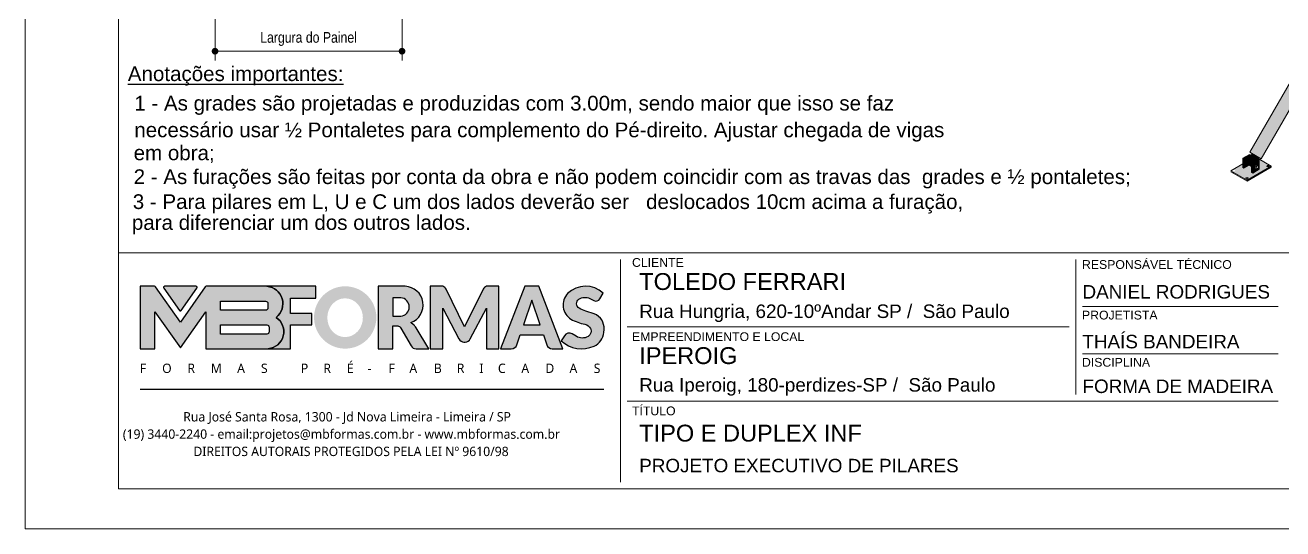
# Model space of a CAD drawing. Extents: x -23436 to 4767, y -3862 to 10024.
# Drawn here: x -15921 to -14980, y 7532 to 7909 of the extents above; entities that cross this region are included whole.
import ezdxf

# ---------------------------------------------------------------- set-up
doc = ezdxf.new("R2010")
doc.units = 0
doc.header["$PDMODE"] = 2
doc.header["$PDSIZE"] = 10
doc.layers.get('0').update_dxf_attribs({"lineweight": 13})
doc.layers.get('Defpoints').update_dxf_attribs({"lineweight": 13})
for name, color, linetype in [('3D.', 254, 'Continuous'), ('MB Folha', 7, 'Continuous'), ('MB Logo', 254, 'Continuous')]:
    doc.layers.add(name, color=color, linetype=linetype)
doc.layers.add('Escora de Viga', color=250, linetype='Continuous', lineweight=20)
doc.layers.add('FOLHA MB', color=7, linetype='Continuous', lineweight=13)
doc.styles.add('ARIAL', font='arial.ttf', dxfattribs={"oblique": 15, "height": 25})
doc.styles.add('MB_C01', font='arial.ttf', dxfattribs={"height": 1.3})
doc.styles.add('MB_C02', font='arial.ttf', dxfattribs={"height": 2})
doc.styles.add('MB_C03', font='arial.ttf', dxfattribs={"height": 2.5})
doc.styles.add('MtXpl_Lucida_Sans_Un', font='l_10646.ttf')
doc.styles.add('texto', font='ARIALN.TTF')
doc.dimstyles.new('2x', dxfattribs={"dimtxt": 8, "dimasz": 5, "dimexe": 7, "dimexo": 5, "dimgap": 4, "dimtad": 1, "dimdec": 1, "dimlfac": 0.5, "dimdsep": 46, "dimtxsty": 'Standard', "dimblk": 'DOT', "dimcen": 0.09, "dimclrd": 150, "dimclre": 150, "dimclrt": 2, "dimadec": 0, "dimazin": 2, "dimtfac": 1, "dimtdec": 1, "dimtmove": 0, "dimatfit": 3, "dimldrblk": 'DOT', "dimfxl": 0, "dimtolj": 1, "dimtzin": 0, "dimlwd": 9, "dimlwe": 9, "dimarcsym": 0})

# ---------------------------------------------------------------- blocks, each defined once
blk = doc.blocks.new('MB-NOVO')
at = {"layer": 'MB Logo', "linetype": 'Continuous'}
h = blk.add_hatch(color=256, dxfattribs=at)
h.dxf.hatch_style = 1
h.set_gradient(color1=(242, 132, 69), color2=(247, 180, 141), rotation=90, tint=1)
h.paths.add_polyline_path([(-18529.6, 10980.8), (-18475.7, 10980.8, 0.706757), (-18468.7, 11008, 0.681802), (-18476.7, 11034.9), (-18529.4, 11034.9, 0.243712), (-18530.2, 11034.5), (-18551.7, 11003.9), (-18573.3, 11034.5, 0.243712), (-18574.1, 11034.9), (-18586.5, 11034.9), (-18586.5, 10980.8), (-18573.9, 10980.8), (-18573.9, 11012.9), (-18551.7, 10981.5), (-18529.6, 11012.9)])
h.paths.add_polyline_path([(-18516.8, 11014.1), (-18516.8, 11022), (-18477.8, 11022, -0.414214), (-18475.8, 11020), (-18475.8, 11016.1, -0.414214), (-18477.8, 11014.1)], flags=16)
h.paths.add_polyline_path([(-18516.8, 11001.4), (-18476.8, 11001.4, -0.414214), (-18474.8, 10999.4), (-18474.8, 10995.5, -0.414214), (-18476.8, 10993.5), (-18516.8, 10993.5)], flags=16)
at = {"layer": 'MB Logo', "true_color": 0x262626}
h = blk.add_hatch(color=250, dxfattribs=at)
h.dxf.hatch_style = 1
h.paths.add_polyline_path([(-18537.3, 11033.3, 0.60809), (-18538.1, 11034.9), (-18565.3, 11034.9, 0.60809), (-18566.1, 11033.3), (-18552.5, 11014, 0.518202), (-18550.9, 11014)])
h = blk.add_hatch(color=250, dxfattribs=at)
h.dxf.hatch_style = 1
h.paths.add_polyline_path([(-18456.2, 11011.3), (-18456.2, 11024.6), (-18434.2, 11024.6), (-18434.2, 11034.9), (-18476.7, 11034.9, -0.681802), (-18468.7, 11008, -0.706757), (-18475.7, 10980.8), (-18456.2, 10980.8), (-18456.2, 11001.4), (-18437.8, 11001.4), (-18437.8, 11011.3)])
h = blk.add_hatch(color=250, dxfattribs=at)
h.dxf.hatch_style = 1
h.paths.add_polyline_path([(-18435.9, 11007.9, 1), (-18381.9, 11007.9, 1)])
edge = h.paths.add_edge_path(flags=16)
edge.add_ellipse((-18409, 11007.7), major_axis=(0, 16.8), ratio=0.916255, start_angle=0, end_angle=360)
h = blk.add_hatch(color=250, dxfattribs=at)
h.dxf.hatch_style = 1
h.paths.add_polyline_path([(-18357, 11034.9), (-18380.2, 11034.9), (-18380.2, 10980.8), (-18367.6, 10980.8), (-18367.6, 11000.7), (-18363.4, 11000.7, -0.195765), (-18360.9, 10998.9), (-18351.8, 10983.2, 0.261385), (-18347.5, 10980.8), (-18336.4, 10980.8), (-18347.5, 10999, 0.082429), (-18349.6, 11001.5), (-18351.9, 11003.4, 0.81838)])
h.paths.add_polyline_path([(-18360.8, 11009), (-18367.6, 11009), (-18367.6, 11025), (-18360.8, 11025, -0.92578)], flags=16)
h = blk.add_hatch(color=250, dxfattribs=at)
h.dxf.hatch_style = 1
h.paths.add_polyline_path([(-18286.6, 11015.9), (-18286.6, 10980.8), (-18275.8, 10980.8), (-18275.8, 11034.9), (-18286.6, 11034.9, 0.216647), (-18289.4, 11032.4), (-18305.5, 10999.8), (-18321.6, 11032.7, 0.199908), (-18324.3, 11034.9), (-18335.2, 11034.9), (-18335.2, 10980.8), (-18324.3, 10980.8), (-18324.3, 11015.9), (-18310.4, 10989.3, 0.279644), (-18306, 10986.6, 0.340986), (-18300.5, 10989.3)])
h = blk.add_hatch(color=250, dxfattribs=at)
h.dxf.hatch_style = 1
h.paths.add_polyline_path([(-18274.4, 10980.8), (-18265, 10980.8, 0.322517), (-18260.2, 10984.3), (-18257.3, 10993), (-18237.2, 10993), (-18234.3, 10984.3, 0.322517), (-18229.5, 10980.8), (-18220.3, 10980.8), (-18241.2, 11034.9), (-18253.4, 11034.9)])
h.paths.add_polyline_path([(-18254.4, 11001.6), (-18247.3, 11023), (-18240.1, 11001.6)], flags=16)
h = blk.add_hatch(color=250, dxfattribs=at)
h.dxf.hatch_style = 1
h.paths.add_polyline_path([(-18206, 11024, -0.247671), (-18196.9, 11024.3), (-18193.5, 11022.5, 0.40799), (-18188.2, 11024.1), (-18185.4, 11029.1, 0.392837), (-18216.2, 11028.7, 0.467779), (-18213.3, 11006.3, 0.077523), (-18201.2, 11002.1, -0.214206), (-18196.1, 10997.9, -0.284295), (-18198.2, 10991.4, -0.26924), (-18208.8, 10991.6), (-18212.2, 10993.6, 0.407727), (-18219, 10992.1), (-18221.8, 10987.7, 0.296878), (-18193.2, 10983.1, 0.272251), (-18184.9, 10995.3), (-18184.6, 10997.9, 0.348906), (-18193.7, 11011.2), (-18200.4, 11013.5, -0.045018), (-18205.8, 11015.7, -0.618284)])
at = {"layer": 'MB Logo', "linetype": 'Continuous'}
blk.add_line((-18586.5, 10945.9), (-18184.8, 10945.9), dxfattribs=at)
at = {"layer": 'MB Logo', "color": 23, "linetype": 'Continuous', "true_color": 0xf28445}
for points in [[(-18573.3, 11034.5, 0.243712), (-18574.1, 11034.9), (-18586.5, 11034.9), (-18586.5, 10980.8), (-18573.9, 10980.8), (-18573.9, 11012.9), (-18551.7, 10981.5), (-18529.6, 11012.9), (-18529.6, 10980.8), (-18475.7, 10980.8, 0.706757), (-18468.7, 11008, 0.681802), (-18476.7, 11034.9), (-18529.4, 11034.9, 0.243712), (-18530.2, 11034.5), (-18551.7, 11003.9)], [(-18516.8, 11022), (-18477.8, 11022, -0.414214), (-18475.8, 11020), (-18475.8, 11016.1, -0.414214), (-18477.8, 11014.1), (-18516.8, 11014.1)], [(-18516.8, 11001.4), (-18476.8, 11001.4, -0.414214), (-18474.8, 10999.4), (-18474.8, 10995.5, -0.414214), (-18476.8, 10993.5), (-18516.8, 10993.5)]]:
    blk.add_lwpolyline(points, format="xyb", close=True, dxfattribs=at)
at = {"layer": 'MB Logo', "color": 250, "true_color": 0x262626}
for points in [[(-18537.3, 11033.3, 0.60809), (-18538.1, 11034.9), (-18565.3, 11034.9, 0.60809), (-18566.1, 11033.3), (-18552.5, 11014, 0.518202), (-18550.9, 11014)], [(-18437.8, 11011.3), (-18456.2, 11011.3), (-18456.2, 11024.6), (-18434.2, 11024.6), (-18434.2, 11034.9), (-18476.7, 11034.9, -0.681802), (-18468.7, 11008, -0.706757), (-18475.7, 10980.8), (-18456.2, 10980.8), (-18456.2, 11001.4), (-18437.8, 11001.4)], [(-18347.5, 10980.8), (-18336.4, 10980.8), (-18347.5, 10999, 0.082429), (-18349.6, 11001.5), (-18351.9, 11003.4, 0.81838), (-18357, 11034.9), (-18380.2, 11034.9), (-18380.2, 10980.8), (-18367.6, 10980.8), (-18367.6, 11000.7), (-18363.4, 11000.7, -0.209789), (-18360.8, 10998.7), (-18351.8, 10983.2, 0.261385)], [(-18286.6, 11015.9), (-18286.6, 10980.8), (-18275.8, 10980.8), (-18275.8, 11034.9), (-18286.6, 11034.9, 0.216647), (-18289.4, 11032.4), (-18305.5, 10999.8), (-18321.5, 11032.4, 0.216647), (-18324.3, 11034.9), (-18335.2, 11034.9), (-18335.2, 10980.8), (-18324.3, 10980.8), (-18324.3, 11015.9), (-18310.4, 10989.3, 0.279644), (-18306, 10986.6), (-18304.9, 10986.6, 0.279644), (-18300.5, 10989.3)], [(-18265, 10980.8, 0.322517), (-18260.2, 10984.3), (-18257.3, 10993), (-18237.2, 10993), (-18234.3, 10984.3, 0.322517), (-18229.5, 10980.8), (-18220.3, 10980.8), (-18241.2, 11034.9), (-18253.4, 11034.9), (-18274.4, 10980.8)], [(-18206.2, 11015.9, -0.549626), (-18206.4, 11023.8, -0.258723), (-18196.9, 11024.3), (-18193.5, 11022.5, 0.40799), (-18188.2, 11024.1), (-18185.4, 11029.1, 0.392837), (-18216.2, 11028.7, 0.467779), (-18213.3, 11006.3, 0.077523), (-18201.2, 11002.1, -0.203897), (-18196.3, 10998.2), (-18196.1, 10997.8, -0.267611), (-18198, 10991.6), (-18198.5, 10991.3, -0.261145), (-18208.8, 10991.6), (-18212.2, 10993.6, 0.407727), (-18219, 10992.1), (-18221.8, 10987.7, 0.296878), (-18193.2, 10983.1, 0.265963), (-18184.9, 10994.9), (-18184.7, 10997.6, 0.340466), (-18193.1, 11011), (-18200.4, 11013.5, -0.049298)], [(-18367.6, 11009), (-18360.8, 11009, 0.92578), (-18360.8, 11025), (-18367.6, 11025)]]:
    blk.add_lwpolyline(points, format="xyb", close=True, dxfattribs=at)
blk.add_lwpolyline([(-18247.3, 11023), (-18254.4, 11001.6), (-18240.1, 11001.6)], close=True, dxfattribs=at)
at = {"layer": 'MB Logo', "color": 250, "true_color": 0x262626, "style": 'MtXpl_Lucida_Sans_Un'}
for s, height, p in [('F', 8.12, (-18586.8, 10959.8)), ('O', 8.12, (-18567.5, 10959.8)), ('R', 8.12, (-18545.6, 10959.8)), ('M', 8.12, (-18525.4, 10959.8)), ('A', 8.12, (-18502.5, 10959.8)), ('S', 8.12, (-18481.9, 10959.8)), ('P', 8.12, (-18447.3, 10959.8)), ('R', 8.12, (-18427.8, 10959.8)), ('É', 8.12, (-18407.5, 10959.8)), ('-', 8.12, (-18389.6, 10959.8)), ('F', 8.12, (-18371.4, 10959.8)), ('A', 8.12, (-18353.3, 10959.8)), ('B', 8.12, (-18332.1, 10959.8)), ('R', 8.12, (-18312.2, 10959.8)), ('I', 8.12, (-18292.7, 10959.8)), ('C', 8.12, (-18276.6, 10959.8)), ('A', 8.12, (-18256.3, 10959.8)), ('D', 8.12, (-18235.5, 10959.8)), ('A', 8.12, (-18214.6, 10959.8)), ('S', 8.12, (-18193.6, 10959.8)), ('DIREITOS AUTORAIS PROTEGIDOS PELA LEI Nº 9610/98', 8.122, (-18540.4, 10887.8))]:
    blk.add_text(s, height=height, dxfattribs=at).set_placement(p)
at = {"layer": 'MB Logo', "style": 'MtXpl_Lucida_Sans_Un'}
for s, p in [('Rua José Santa Rosa, 1300 - Jd Nova Limeira - Limeira / SP', (-18549.2, 10917.8)), ('(19) 3440-2240 - email:projetos@mbformas.com.br - www.mbformas.com.br', (-18601.5, 10902.8))]:
    blk.add_text(s, height=8.122, dxfattribs=at).set_placement(p)
blk = doc.blocks.new('A$C169d8357')
at = {"layer": 'FOLHA MB', "color": 1}
for p, q in [((1109.82, 356.72), (70, 356.72)), ((445.65, 351.67), (445.65, 184.99)), ((786.55, 351.67), (786.55, 250.65)), ((938.09, 316.32), (791.61, 316.32)), ((781.5, 301.16), (450.7, 301.16)), ((938.09, 280.96), (791.61, 280.96)), ((938.09, 245.6), (450.7, 245.6))]:
    blk.add_line(p, q, dxfattribs=at)
for points in [[(0, 1199.94), (0, 149.94), (1485.02, 149.94), (1485.02, 1199.94)], [(70, 1169.94), (70, 179.94), (1455.02, 179.94), (1455.02, 1169.94)]]:
    blk.add_lwpolyline(points, close=True, dxfattribs=at)
at = {"layer": 'MB Logo', "xscale": 0.8642040370897565, "yscale": 0.8642040370897565, "zscale": 0.8642040370897565}
blk.add_blockref('MB-NOVO', (16148.65, -9204.85), dxfattribs=at)
at = {"layer": 'FOLHA MB', "color": 6}
for s, height, style, p in [('CLIENTE', 6.566, 'MB_C01', (454.33, 346.12)), ('RESPONSÁVEL TÉCNICO', 6.5663, 'MB_C01', (791.21, 344.6)), ('Rua Hungria, 620-10ºAndar SP /  São Paulo', 10.102, 'MB_C02', (459.73, 307.83)), ('PROJETISTA', 6.566, 'MB_C01', (791.21, 306.72)), ('EMPREENDIMENTO E LOCAL', 6.5663, 'MB_C01', (454.33, 290.56)), ('DISCIPLINA', 6.566, 'MB_C01', (791.21, 271.36)), ('Rua Iperoig, 180-perdizes-SP /  São Paulo', 10.102, 'MB_C02', (459.73, 252.69)), ('TÍTULO', 6.566, 'MB_C01', (454.33, 234.99)), ('PROJETO EXECUTIVO DE PILARES', 10.102, 'MB_C02', (459.73, 192.28))]:
    blk.add_text(s, height=height, dxfattribs=dict(at, style=style)).set_placement(p)
at = {"layer": 'FOLHA MB', "color": 5}
for s, height, style, p in [('TOLEDO FERRARI', 12.6276, 'MB_C03', (459.73, 328.83)), ('DANIEL RODRIGUES', 10.102, 'MB_C02', (791.61, 322.38)), ('THAÍS BANDEIRA', 10.102, 'MB_C02', (791.51, 285.11)), ('IPEROIG', 12.628, 'MB_C03', (459.73, 273.34)), ('FORMA DE MADEIRA', 10.102, 'MB_C02', (791.61, 251.66)), ('TIPO E DUPLEX INF', 12.6276, 'MB_C03', (459.73, 215.3))]:
    blk.add_text(s, height=height, dxfattribs=dict(at, style=style)).set_placement(p)
blk = doc.blocks.new('_Dot')
at = {"color": 0, "linetype": 'ByBlock', "lineweight": -2}
blk.add_line((-0.5, 0), (-1, 0), dxfattribs=at)
at = {"color": 0, "linetype": 'ByBlock', "const_width": 0.5}
blk.add_lwpolyline([(-0.25, 0, 1), (0.25, 0, 1)], format="xyb", close=True, dxfattribs=at)
blk = doc.blocks.new('*D68')
at = {"layer": 'Defpoints', "color": 0, "transparency": 16777216}
for p in [(-15779.19, 7991.25), (-15639.19, 7991.25), (-15779.19, 7889.91)]:
    blk.add_point(p, dxfattribs=at)
at = {"layer": 'MB Folha', "color": 150, "lineweight": 9, "transparency": 16777216}
for p, q in [((-15779.19, 7986.25), (-15779.19, 7882.91)), ((-15639.19, 7986.25), (-15639.19, 7882.91)), ((-15644.19, 7889.91), (-15774.19, 7889.91))]:
    blk.add_line(p, q, dxfattribs=at)
at = {"layer": 'MB Folha', "color": 150, "lineweight": 9, "transparency": 16777216, "xscale": 5, "yscale": 5, "zscale": 5, "rotation": 180}
blk.add_blockref('_Dot', (-15779.19, 7889.91), dxfattribs=at)
at = {"layer": 'MB Folha', "color": 150, "lineweight": 9, "transparency": 16777216, "xscale": 5, "yscale": 5, "zscale": 5}
blk.add_blockref('_Dot', (-15639.19, 7889.91), dxfattribs=at)
at = {"layer": 'MB Folha', "color": 2, "transparency": 16777216, "insert": (-15709.19, 7899.08), "char_height": 8, "attachment_point": 5, "style": 'texto'}
blk.add_mtext('\\A1;{\\C240;Largura do Paine\\C240;l}', dxfattribs=at)

msp = doc.modelspace()

# ---------------------------------------------------------------- hatches: boundary and pattern name
at = {"layer": '3D.'}
for color, points in [(9, [(-15004.594, 7814.39), (-14995.982, 7809.417), (-14879.815, 8010.625), (-14888.427, 8015.597)]), (8, [(-15004.033, 7812.246), (-15004.803, 7812.691), (-15009.653, 7809.891), (-15008.883, 7809.446)]), (8, [(-15008.883, 7809.446), (-15009.653, 7809.891), (-15009.653, 7802.891), (-15008.883, 7802.446)]), (9, [(-15007.025, 7805.894), (-15003.148, 7803.655), (-15003.148, 7806.135), (-14998.953, 7808.557), (-14997.838, 7810.489), (-15002.738, 7813.318)]), (8, [(-14997.528, 7808.491), (-14998.298, 7808.935), (-15003.148, 7806.135), (-15002.378, 7805.691)]), (8, [(-15002.378, 7805.691), (-15003.148, 7806.135), (-15003.148, 7799.135), (-15002.378, 7798.691)]), (8, [(-15018.746, 7800.441), (-15018.746, 7799.552), (-15006.621, 7792.552), (-15006.621, 7793.441)]), (8, [(-14988.435, 7803.052), (-14988.435, 7803.941), (-15006.621, 7793.441), (-15006.621, 7792.552)])]:
    msp.add_hatch(color=color, dxfattribs=at).paths.add_polyline_path(points)
h = msp.add_hatch(color=8, dxfattribs=at)
h.paths.add_polyline_path([(-14988.435, 7803.941), (-14998.323, 7809.649), (-14998.953, 7808.557), (-14998.298, 7808.935), (-14997.528, 7808.491), (-14997.528, 7801.491), (-15002.378, 7798.691), (-15003.148, 7799.135), (-15003.148, 7803.655), (-15004.968, 7804.706), (-15008.883, 7802.446), (-15009.653, 7802.891), (-15009.653, 7805.691), (-15018.746, 7800.441), (-15006.621, 7793.441)])
edge = h.paths.add_edge_path(flags=16)
edge.add_ellipse((-15006.621, 7794.841), major_axis=(0.857, 0), ratio=0.5773503, start_angle=296.100256, end_angle=603.899744, ccw=False)
edge.add_ellipse((-15006.621, 7794.841), major_axis=(0.857, 0), ratio=0.5773503, start_angle=243.899744, end_angle=296.100256, ccw=False)
edge = h.paths.add_edge_path(flags=16)
edge.add_ellipse((-14990.86, 7803.941), major_axis=(0.857, 0), ratio=0.5773503, start_angle=296.100256, end_angle=603.899744, ccw=False)
edge.add_ellipse((-14990.86, 7803.941), major_axis=(0.857, 0), ratio=0.5773503, start_angle=243.899744, end_angle=296.100256, ccw=False)
edge = h.paths.add_edge_path(flags=16)
edge.add_ellipse((-15016.321, 7800.441), major_axis=(0.857, 0), ratio=0.5773503, start_angle=296.100256, end_angle=603.899744, ccw=False)
edge.add_ellipse((-15016.321, 7800.441), major_axis=(0.857, 0), ratio=0.5773503, start_angle=243.899744, end_angle=296.100256, ccw=False)
h = msp.add_hatch(color=8, dxfattribs=at)
edge = h.paths.add_edge_path()
edge.add_line((-15004.033, 7811.075), (-15004.033, 7812.246))
edge.add_line((-15004.033, 7812.246), (-15008.883, 7809.446))
edge.add_line((-15008.883, 7809.446), (-15008.883, 7802.446))
edge.add_line((-15008.883, 7802.446), (-15004.968, 7804.706))
edge.add_line((-15004.968, 7804.706), (-15007.025, 7805.894))
edge.add_line((-15007.025, 7805.894), (-15006.983, 7805.966))
edge.add_line((-15006.983, 7805.966), (-15007.186, 7806.084))
edge.add_ellipse((-15006.458, 7807.346), major_axis=(-0.729, -1.262), ratio=0.5773503, start_angle=180, end_angle=360, ccw=False)
edge.add_line((-15005.729, 7808.608), (-15005.525, 7808.491))
edge.add_line((-15005.525, 7808.491), (-15004.033, 7811.075))
h = msp.add_hatch(color=8, dxfattribs=at)
h.paths.add_polyline_path([(-14997.528, 7801.491), (-14997.528, 7808.491), (-15002.378, 7805.691), (-15002.378, 7798.691)])
h.paths.add_polyline_path([(-14998.922, 7801.379), (-14997.71, 7802.887), (-14997.71, 7804.504), (-14998.619, 7805.029), (-14999.832, 7805.137), (-15001.044, 7803.629), (-15001.044, 7802.012), (-15000.135, 7801.487)], flags=16)

# ---------------------------------------------------------------- linework, layer by layer
for centre, major_axis, start_param, end_param in [((-15006.458, 7807.346), (-0.729, -1.262), 3.1415927, 6.2831853), ((-15016.802, 7798.43), (0.857, 0), 1.1152609, 2.0263317), ((-14990.86, 7803.052), (0.857, 0), 1.1152609, 2.0263317), ((-15006.621, 7793.952), (0.857, 0), 1.1152609, 2.0263317)]:
    msp.add_ellipse(centre, major_axis=major_axis, ratio=0.5773503, start_param=start_param, end_param=end_param)
for centre, major_axis in [((-14998.922, 7802.996), (0.729, 1.262)), ((-14998.922, 7802.996), (0.686, 1.188)), ((-14990.86, 7803.941), (0.857, 0)), ((-15006.621, 7794.841), (0.857, 0))]:
    msp.add_ellipse(centre, major_axis=major_axis, ratio=0.5773503)
at = {"layer": 'Escora de Viga', "extrusion": (-1e-16, 0.816497, 0.57735)}
for p, q in [((-14888.427, 8015.597), (-15004.594, 7814.39)), ((-14879.815, 8010.625), (-14995.982, 7809.417)), ((-15009.653, 7805.691), (-15018.746, 7800.441)), ((-15004.803, 7812.691), (-15009.653, 7809.891)), ((-15009.653, 7809.891), (-15009.653, 7802.891)), ((-15008.883, 7809.446), (-15009.653, 7809.891)), ((-15004.033, 7812.246), (-15008.883, 7809.446)), ((-15008.883, 7802.446), (-15008.883, 7809.446)), ((-15007.186, 7806.084), (-15006.983, 7805.966)), ((-15002.738, 7813.318), (-15007.025, 7805.894)), ((-15003.148, 7803.655), (-15007.025, 7805.894)), ((-15005.729, 7808.608), (-15005.525, 7808.491)), ((-15004.803, 7812.691), (-15004.033, 7812.246)), ((-14995.982, 7809.417), (-15004.594, 7814.39)), ((-15004.033, 7812.246), (-15004.033, 7811.075)), ((-14998.298, 7808.935), (-15003.148, 7806.135)), ((-15003.148, 7806.135), (-15003.148, 7799.135)), ((-15002.378, 7805.691), (-15003.148, 7806.135)), ((-14997.528, 7808.491), (-15002.378, 7805.691)), ((-15002.378, 7798.691), (-15002.378, 7805.691)), ((-14997.838, 7810.489), (-14998.953, 7808.557)), ((-14998.323, 7809.649), (-14988.435, 7803.941)), ((-14998.298, 7808.935), (-14997.528, 7808.491)), ((-14997.528, 7808.491), (-14997.528, 7801.491)), ((-15006.621, 7793.441), (-15018.746, 7800.441)), ((-15018.746, 7799.552), (-15006.621, 7792.552)), ((-15009.653, 7802.891), (-15008.883, 7802.446)), ((-15004.968, 7804.706), (-15008.883, 7802.446)), ((-14988.435, 7803.941), (-15006.621, 7793.441)), ((-14988.435, 7803.052), (-15006.621, 7792.552)), ((-15003.148, 7799.135), (-15002.378, 7798.691)), ((-14997.528, 7801.491), (-15002.378, 7798.691)), ((-15001.044, 7803.629), (-14999.832, 7805.137)), ((-15001.044, 7802.012), (-15001.044, 7803.629)), ((-15001.044, 7803.629), (-15000.135, 7803.104)), ((-15001.044, 7802.012), (-15000.135, 7801.487)), ((-15000.135, 7803.104), (-14998.922, 7804.612)), ((-15000.135, 7801.487), (-15000.135, 7803.104)), ((-14998.922, 7801.379), (-15000.135, 7801.487)), ((-14999.832, 7805.137), (-14998.619, 7805.029)), ((-14999.832, 7805.137), (-14998.922, 7804.612)), ((-14998.922, 7804.612), (-14997.71, 7804.504)), ((-14997.71, 7802.887), (-14998.922, 7801.379)), ((-14998.619, 7805.029), (-14997.71, 7804.504)), ((-14997.71, 7804.504), (-14997.71, 7802.887)), ((-14988.435, 7803.941), (-14988.435, 7803.052)), ((-15006.621, 7792.552), (-15006.621, 7793.441))]:
    msp.add_line(p, q, dxfattribs=at)

# ---------------------------------------------------------------- block references
at = {"layer": 'MB Logo'}
msp.add_blockref('A$C169d8357', (-15921.377, 7382.321), dxfattribs=at)

# ---------------------------------------------------------------- texts
at = {"layer": 'MB Folha', "color": 1, "style": 'ARIAL'}
msp.add_text('%%UAnotações importantes:', height=11, dxfattribs=at).set_placement((-15844.503, 7867.565))
at = {"layer": 'MB Folha', "color": 0, "style": 'ARIAL'}
for s, p in [('1 - As grades são projetadas e produzidas com 3.00m, sendo maior que isso se faz ', (-15839.649, 7845.518)), ('necessário usar ½ Pontaletes para complemento do Pé-direito. Ajustar chegada de vigas ', (-15839.649, 7825.518)), ('em obra;', (-15840.142, 7808.322)), ('2 - As furações são feitas por conta da obra e não podem coincidir com as travas das  grades e ½ pontaletes;', (-15840.142, 7790.444)), ('3 - Para pilares em L, U e C um dos lados deverão ser   deslocados 10cm acima a furação,', (-15840.82, 7771.761)), ('para diferenciar um dos outros lados.', (-15841.461, 7756.164))]:
    msp.add_text(s, height=11, dxfattribs=at).set_placement(p)

# ---------------------------------------------------------------- dimensions: what is measured, and where the dimension line sits
at = {"layer": 'MB Folha'}
dim = msp.add_linear_dim(base=(-15779.195, 7889.905), p1=(-15639.195, 7991.247), p2=(-15779.195, 7991.247), text='{\\C240;Largura do Paine\\C240;l}', dimstyle='2x', override={"dimtxsty": 'texto'}, dxfattribs=at)
dim.commit()
dim.dimension.update_dxf_attribs({"geometry": '*D68', "text_midpoint": (-15709.195, 7899.081)})

doc.saveas('drawing.dxf')
